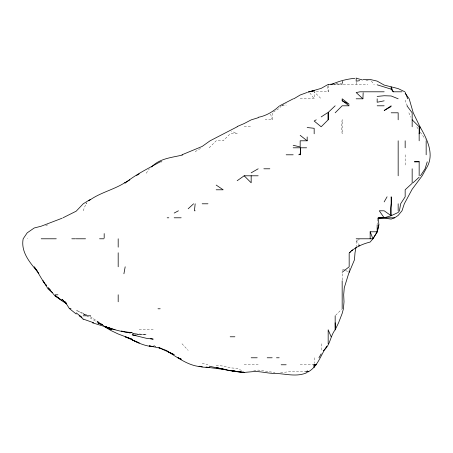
<?xml version="1.0" encoding="UTF-8"?>
<svg xmlns="http://www.w3.org/2000/svg" width="453" height="453" viewBox="0 0 453 453"><rect width="100%" height="100%" fill="white"/><g stroke="black" fill="none" stroke-linecap="round" stroke-linejoin="round"><path stroke-width="0.34" stroke-dasharray="2.27 1.7" d="M356.166 247.395L356.166 240.43L359.982 239.535M83.188 210.792L85.968 203.793L86.902 202.819M146.183 173.261L149.411 168.793M281.296 105.798L279.173 108.454L272.174 112.797L272.174 119.796L265.175 119.796M85.968 203.793L86.902 202.836M209.178 147.797L216.177 140.798L223.176 140.798L230.175 133.799L237.174 133.799L231.449 131.081M335.667 315.282L341.67 309.286M195.175 151.681L201.511 147.797M281.908 105.543L286.171 103.754M45.64 225.486L48.188 224.79M253.72 370.854L258.17 370.078L274.971 372.57M280.571 372.774L288.516 371.777L306.471 371.777M132.82 333.567L139.179 334.818L146.183 334.263M139.179 334.818L146.183 334.546L132.18 333.459M333.765 84.802L342.168 84.802L335.169 83.777M342.168 81.455L342.168 83.85L343.029 84.802L367.847 84.802M312.27 91.8L328.17 91.8L328.17 85.498M300.169 98.799L314.167 98.799L314.167 91.8L321.166 98.799M281.993 105.798L286.171 105.798M244.173 126.795L251.172 126.795M27.191 238.788L27.554 238.788M139.179 329.784L153.182 329.784M244.173 364.778L258.17 364.778M300.169 364.778L314.167 364.778M335.866 83.782L342.168 83.85M333.765 84.739L335.169 84.802M134.281 334.218L132.18 334.059L128.997 332.87M134.983 334.269L139.179 334.586L132.82 333.544M216.177 365.452L223.176 366.035L230.175 367.847L237.174 368.368L243.589 371.494M365.967 80.407L370.163 80.793M202.174 363.363L207.916 364.778M104.184 325.662L97.185 322.785L104.184 325.684L97.655 322.785L101.806 324.926M86.914 314.971L76.183 310.214L84.954 314.892M345.084 270.248L342.168 268.827L342.168 270.69M345.667 270.537L349.167 272.242M84.954 314.722L83.188 313.663L86.104 315.43M86.693 315.786L101.84 325.033M102.508 325.028L97.185 321.488L101.914 324.841M90.187 316.505L103.103 325.129L97.185 321.273M182.015 343.782L188.176 350.367M371.392 81.07L374.257 84.802M420.31 132.236L425.378 139.303M309.88 92.876L314.167 98.799M356.166 240.43L359.767 245.786M416.805 126.795L418.487 129.569M407.389 105.798L405.163 101.262L405.163 98.799M408.844 112.797L410.956 117.248M270.605 114.071L272.174 119.796M342.168 80.855L343.029 84.802M327.632 86.2L328.17 91.8M405.163 154.796L405.163 165.736M377.162 218.861L377.162 224.133M356.166 82.157L356.166 84.802M349.167 268.153L349.167 270.198M342.168 273.788L342.168 280.084M321.166 343.782L321.166 350.781M314.167 357.779L314.167 363.38M342.168 119.796L341.256 126.795L342.168 133.799L342.168 119.796M155.724 346.432L153.182 345.452L155.724 346.432"/><path stroke-width="0.68" d="M316.239 119.796L314.167 121.03L321.166 126.795L328.17 119.796L328.17 112.469L335.169 105.798M356.166 98.799L362.904 98.799L363.164 92.769M300.684 147.797L300.169 154.796L300.684 147.797L306.607 147.797M195.175 203.793L194.428 210.792L195.175 210.792M419.161 133.799L419.982 126.795L413.232 112.797L409.184 98.799L405.163 93.193M123.912 273.788L125.181 266.789M356.035 247.259L355.005 252.785L354.473 259.79L348.6 273.788L344.263 287.785L343.691 294.784L344.008 301.783L343.419 308.782L342.168 313.448L338.584 322.785L335.169 329.784C329.914 336.528 330.514 345.396 323.232 350.781M377.326 231.789L378.872 224.79L378.323 217.791L394.637 217.791L398.164 215.441L402.004 210.792L404.308 203.793L412.162 189.241L422.173 175.792L426.16 168.556C435.09 154.926 427.19 139.15 419.982 126.795M350.492 251.828L349.461 252.785C355.124 247.157 362.536 243.991 370.163 242.038L372.938 238.788L377.162 231.789L378.872 224.79M427.253 161.795L425.056 168.793L420.458 175.792M326.856 346.115C320.809 354.744 318.051 366.228 308.408 371.777L305.837 371.777M318.94 357.779L321.166 353.85M384.161 201.902L387.077 196.795M356.166 238.788L372.938 238.788L377.162 232.123L377.162 224.79M313.991 364.778L316.211 364.778L313.991 364.778L314.167 367.298L314.167 364.574M88.777 200.866C99.434 192.791 113.346 189.954 124.711 182.791L129.847 179.875M335.169 112.797L342.168 105.798L349.167 105.798L342.168 100.713L342.168 98.799L349.167 104.252L342.168 100.713M351.522 250.871L352.559 249.914M412.162 183.312L405.163 189.79L405.163 196.795L400.645 203.793L399.438 210.792L398.164 212.474L391.166 215.724L384.161 217.791L377.864 218.159M188.176 208.771L193.607 203.793M413.034 182.791L419.161 177.202M151.562 166.993C159.518 158.408 171.8 157.587 182.514 155.022M279.173 106.178C273.221 111.585 266.171 115.866 258.17 117.327M342.168 272.264L349.167 266.789L349.167 253.17M124.711 182.791L125.521 182.791C136.081 174.263 148.397 168.42 160.181 161.795L161.789 161.795M237.174 180.719L244.173 175.792L258.17 175.792M391.166 105.798L384.161 110.504L391.166 106.563M321.166 116.925L327.468 112.797M136.659 175.47L139.179 173.861M90.187 199.484L83.227 203.793L76.183 211.183L63.012 217.791M293.844 98.799L300.169 95.011L307.168 92.452M251.172 172.842L258.17 168.793M293.284 98.799L279.688 105.798M174.179 213.057L178.442 210.792M237.174 126.795L210.096 140.798L202.174 146.427L181.97 154.796M330.826 84.802C338.278 81.285 346.551 79.065 354.767 78.318M298.686 154.796L300.169 154.139M237.174 126.534L244.173 123.556L251.172 119.881L258.17 117.723M62.186 218.187L41.189 226.206L34.19 228.001L27.191 232.848L23.171 238.788C20.521 252.508 30.747 263.567 38.839 273.272M394.637 217.791L391.166 219.099L384.161 218.12L377.864 218.193M307.814 92.231L321.166 88.38L327.496 84.802L328.17 84.802M307.168 372.536C296.007 377.762 283.838 373.068 272.174 373.34C265.26 372.898 258.493 370.848 251.517 371.777L244.173 372.428L237.287 371.777L223.176 369.348L205.996 367.128M309.099 91.8L314.167 90.679L308.652 91.8M384.161 100.821L377.162 102.259L377.162 98.799M359.665 80.662L356.166 81.178L356.166 77.927M328.17 84.507L333.765 83.924M377.162 96.415L384.161 95.747L391.166 95.968L398.164 98.799M384.161 91.8L359.954 91.8L356.166 92.554L362.904 98.799M377.162 84.802L391.166 89.173L393.198 91.8L402.038 91.8M377.162 105.798L384.161 105.798M391.166 112.797L398.164 112.797L398.164 119.796M307.168 136.948L307.168 140.798L300.169 140.798L300.169 146.959L293.17 145.266M293.17 147.797L300.169 147.797M286.171 154.796L293.17 154.796M419.161 161.795L414.399 161.795L419.161 161.693L419.161 175.792M263.861 168.793L269.829 168.793M216.177 189.79L223.176 189.79L216.177 185.073M202.174 203.793L207.967 203.793M167.18 217.791L168.816 217.791M174.179 217.791L181.177 217.791M370.163 238.788L370.163 231.789L377.162 231.789M41.189 238.788L56.274 238.788M71.8 238.788L75.521 238.788M76.183 238.788L85.532 238.788M99.547 238.788L103.845 238.788M358.363 245.786L359.767 245.786M55.187 294.784L57.956 294.784M157.995 308.782L160.181 308.782M83.188 315.786L90.679 315.786M230.175 336.783L234.881 336.783M251.172 357.779L257.213 357.779M267.202 357.779L272.174 357.779M276.506 357.779L279.173 357.779M281.166 364.778L286.171 364.778M363.164 79.422L370.163 79.473L377.162 81.121L384.161 85.073L398.164 88.601L404.863 91.8M238.085 371.777L244.173 372.428L230.175 370.537M307.168 127.536L314.167 128.295L314.167 133.799M232.276 370.826L237.174 371.5L230.175 370.73L209.178 366.188M206.63 367.145L209.178 367.53L202.174 367.089L198.997 366.301M232.083 370.758L237.174 371.636M167.18 350.781L160.181 348.147L149.36 345.922M199.631 366.222L202.174 366.715C188.963 366.42 178.074 357.655 167.18 351.228L174.179 354.671L158.907 347.655L160.181 348.147M223.176 369.059L216.177 367.638L226.358 369.682M149.36 345.843L153.182 346.647C145.702 346.205 138.737 343.283 132.18 339.858L139.179 342.972L125.181 336.783L132.18 339.28L118.182 333.98L111.183 330.65L104.184 326.534L111.183 329.688L107.684 327.768M150.634 338.612L153.182 339.155L146.183 338.255L132.18 334.807L136.002 335.662M121.364 330.979L125.181 331.953L132.18 332.587C122.474 332.496 113.295 329.325 104.184 326.353L115.022 329.784M111.183 328.527L92.355 322.785M356.8 78.375L362.53 79.971M71.002 308.782L69.184 308.278L65.096 301.783L66.461 303.233M83.188 319.065L93.737 322.785M79.111 315.786L82.021 317.581M66.398 303.544L62.186 300.985L55.187 295.509L61.648 300.248M61.602 300.271L55.187 296.149L48.188 287.785L50.617 290.288M64.1 301.783L65.232 302.564L62.186 299.325L64.1 301.783L66.653 303.957M391.166 215.724C388.861 209.49 392.774 203.238 391.166 196.795L391.166 215.724L384.161 210.792L379.269 210.792L384.161 217.791M76.183 312.842L81.5 317.043M300.169 135.328L307.168 140.798M308.408 371.777L307.168 370.809L307.168 371.777M69.677 308.782L76.183 314.014M125.521 182.791L125.181 182.508L125.181 183.052M52.378 292.581L48.188 289.059L42.944 280.786L44.558 282.938M412.162 119.796L419.161 126.795L419.161 140.798M244.173 175.792L251.172 182.791L251.172 175.792M79.813 315.786L83.188 319.269M46.495 285.633C41.625 279.903 38.675 272.904 34.19 266.857L37.31 271.121M406.924 105.798L412.162 112.797L412.162 126.795M45.77 284.558L46.574 285.633M331.154 336.783L328.17 329.784L328.17 343.782M393.198 91.8L391.166 86.885L391.166 89.173M405.163 92.367L407.751 98.799M370.163 231.789L372.938 238.788M335.169 322.785L335.311 329.784M426.16 140.798L426.16 154.796M412.162 168.793L412.162 182.791M405.163 140.798L405.163 147.797M398.164 140.798L398.164 175.792M398.164 203.793L398.164 210.792M349.167 270.877L349.167 272.242M342.168 280.786L342.168 308.782M335.169 315.786L335.169 329.784M328.17 112.469L328.17 119.796M118.182 238.788L118.182 247.162M118.182 252.785L118.182 266.789M118.182 294.784L118.182 301.783M104.184 233.584L104.184 238.131M181.177 359.138L178.08 357.779L181.177 359.138M111.183 329.688L105.934 326.919L111.183 329.733"/></g></svg>
